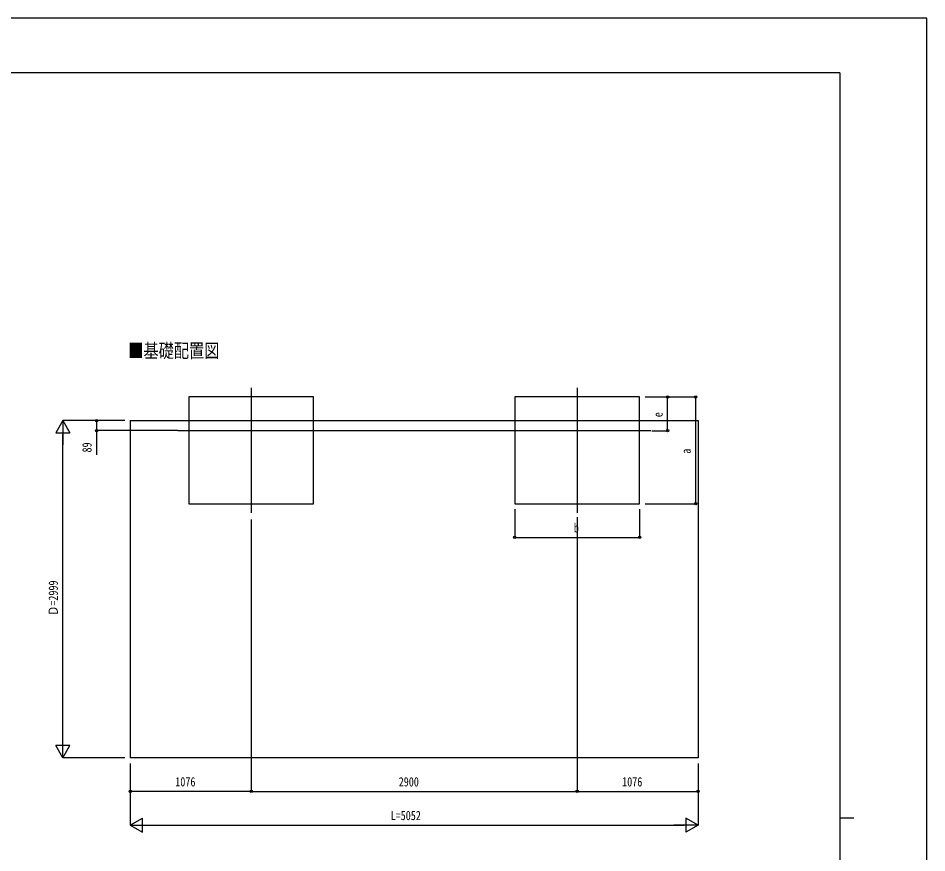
# Model space of a CAD drawing. Units: millimetres, scale not verified. Extents: x -10512 to 10512, y -7425 to 7425.
# Drawn here: x 2428 to 10512, y 0 to 7425 of the extents above; entities that cross this region are included whole.
import ezdxf
from ezdxf.enums import TextEntityAlignment as Align

# ---------------------------------------------------------------- set-up
doc = ezdxf.new("R2010")
doc.units = ezdxf.units.MM
doc.header["$LTSCALE"] = 40
for name, color, linetype in [('0-2_USER1', 3, 'Continuous'), ('0-3_YKK_12', 2, 'Continuous'), ('0-5_YKK_A1', 4, 'Continuous'), ('0-6_YKK_D', 6, 'Continuous'), ('0-7_YKK_ZWAK', 7, 'Continuous')]:
    doc.layers.add(name, color=color, linetype=linetype)
doc.styles.add('ＭＳ ゴシック', font='')
doc.styles.get('ＭＳ ゴシック').set_extended_font_data('MS Gothic')

msp = doc.modelspace()

# ---------------------------------------------------------------- linework, layer by layer
at = {"layer": '0-3_YKK_12'}
for p, q in [((4501.55, 4136.63), (4501.55, 3024.1)), ((7401.55, 4136.63), (7401.55, 3024.1)), ((3847.55, 3755.92), (8055.79, 3755.92))]:
    msp.add_line(p, q, dxfattribs=at)
at = {"layer": '0-5_YKK_A1'}
for p, q in [((3425.55, 3844.92), (8477.55, 3844.92)), ((3425.55, 3844.92), (3425.55, 845.92)), ((8477.55, 3844.92), (8477.55, 845.92)), ((8477.55, 845.92), (3425.55, 845.92))]:
    msp.add_line(p, q, dxfattribs=at)
for points in [[(3946.55, 3105.37), (5056.55, 3105.37), (5056.55, 4055.37), (3946.55, 4055.37)], [(6846.55, 3105.37), (7956.55, 3105.37), (7956.55, 4055.37), (6846.55, 4055.37)]]:
    msp.add_lwpolyline(points, close=True, dxfattribs=at)
at = {"layer": '0-6_YKK_D'}
for p, q in [((8006.55, 4055.37), (8457.55, 4055.37)), ((8007.55, 4055.37), (8207.55, 4055.37)), ((8206.55, 3755.37), (8206.55, 4055.37)), ((8456.55, 3105.37), (8456.55, 4055.37)), ((2825.55, 3844.92), (2763.05, 3736.66)), ((3375.55, 3844.92), (2824.55, 3844.92)), ((2825.55, 3844.92), (2888.05, 3736.66)), ((2825.55, 3844.92), (2825.55, 3628.41)), ((3375.55, 3844.92), (3124.55, 3844.92)), ((2763.05, 3736.66), (2888.05, 3736.66)), ((2825.55, 970.92), (2825.55, 3719.92)), ((3846.55, 3755.92), (3124.55, 3755.92)), ((8065.36, 3755.37), (8207.55, 3755.37)), ((8006.55, 3105.37), (8457.55, 3105.37)), ((6846.55, 3058.28), (6846.55, 2804.37)), ((7956.55, 3056.35), (7956.55, 2804.37)), ((4501.55, 2966.48), (4501.55, 544.92)), ((4501.55, 2966.48), (4501.55, 544.92)), ((7401.55, 2987.06), (7401.55, 544.92)), ((7401.55, 2987.06), (7401.55, 544.92)), ((6846.55, 2805.37), (7956.55, 2805.37)), ((2825.55, 845.92), (2825.55, 1062.42)), ((2825.55, 845.92), (2763.05, 954.17)), ((2888.05, 954.17), (2763.05, 954.17)), ((2825.55, 845.92), (2888.05, 954.17)), ((3375.55, 845.92), (2824.55, 845.92)), ((3425.55, 795.92), (3425.55, 244.92)), ((8477.55, 795.92), (8477.55, 244.92)), ((3425.55, 620.92), (3425.55, 544.92)), ((8477.55, 620.92), (8477.55, 544.92)), ((4501.55, 545.92), (3425.55, 545.92)), ((4501.55, 545.92), (7401.55, 545.92)), ((7401.55, 545.92), (8477.55, 545.92)), ((3425.55, 245.92), (3533.8, 308.42)), ((3425.55, 245.92), (3533.8, 183.42)), ((3425.55, 245.92), (3642.06, 245.92)), ((3533.8, 183.42), (3533.8, 308.42)), ((3550.55, 245.92), (8352.55, 245.92)), ((8477.55, 245.92), (8261.04, 245.92)), ((8477.55, 245.92), (8369.3, 308.42)), ((8369.3, 308.42), (8369.3, 183.42)), ((8477.55, 245.92), (8369.3, 183.42))]:
    msp.add_line(p, q, dxfattribs=at)
msp.add_lwpolyline([(3125.55, 3844.92), (3125.55, 3755.92), (3125.55, 3541.42)], dxfattribs=at)
for centre in [(8206.55, 4055.37), (8456.55, 4055.37), (3125.55, 3844.92), (3125.55, 3755.92), (8206.55, 3755.37), (8456.55, 3105.37), (6846.55, 2805.37), (7956.55, 2805.37), (3425.55, 545.92), (4501.55, 545.92), (4501.55, 545.92), (7401.55, 545.92), (7401.55, 545.92), (8477.55, 545.92)]:
    msp.add_circle(centre, 10.62, dxfattribs=at)
at = {"layer": '0-7_YKK_ZWAK'}
for p, q in [((9737.55, 6937.5), (-9762.45, 6937.5)), ((9737.55, 6937.5), (9737.55, -6312.5)), ((9737.55, 312.5), (9862.55, 312.5))]:
    msp.add_line(p, q, dxfattribs=at)
msp.add_lwpolyline([(-10512.5, -7425), (10512.5, -7425), (10512.5, 7425), (-10512.5, 7425)], close=True, dxfattribs=at)

# ---------------------------------------------------------------- texts
at = {"layer": '0-2_USER1', "style": 'ＭＳ ゴシック', "width": 0.8}
msp.add_text('■基礎配置図', height=123.8, dxfattribs=at).set_placement((3407.54, 4368.07), align=Align.BOTTOM_LEFT)
at = {"layer": '0-6_YKK_D', "style": 'ＭＳ ゴシック', "width": 0.8}
for s, p in [('e', (8186.55, 3875.37)), ('89', (3105.55, 3561.42)), ('a', (8436.55, 3550.37)), ('Ｄ=2999', (2805.55, 2108.42))]:
    msp.add_text(s, height=82.48, rotation=90, dxfattribs=at).set_placement(p, align=Align.BOTTOM_LEFT)
for s, p in [('b', (7371.55, 2825.37)), ('1076', (3825.55, 565.92)), ('2900', (5813.55, 565.92)), ('1076', (7801.55, 565.92)), ('L=5052', (5741.55, 265.92))]:
    msp.add_text(s, height=82.48, dxfattribs=at).set_placement(p, align=Align.BOTTOM_LEFT)

doc.saveas('drawing.dxf')
